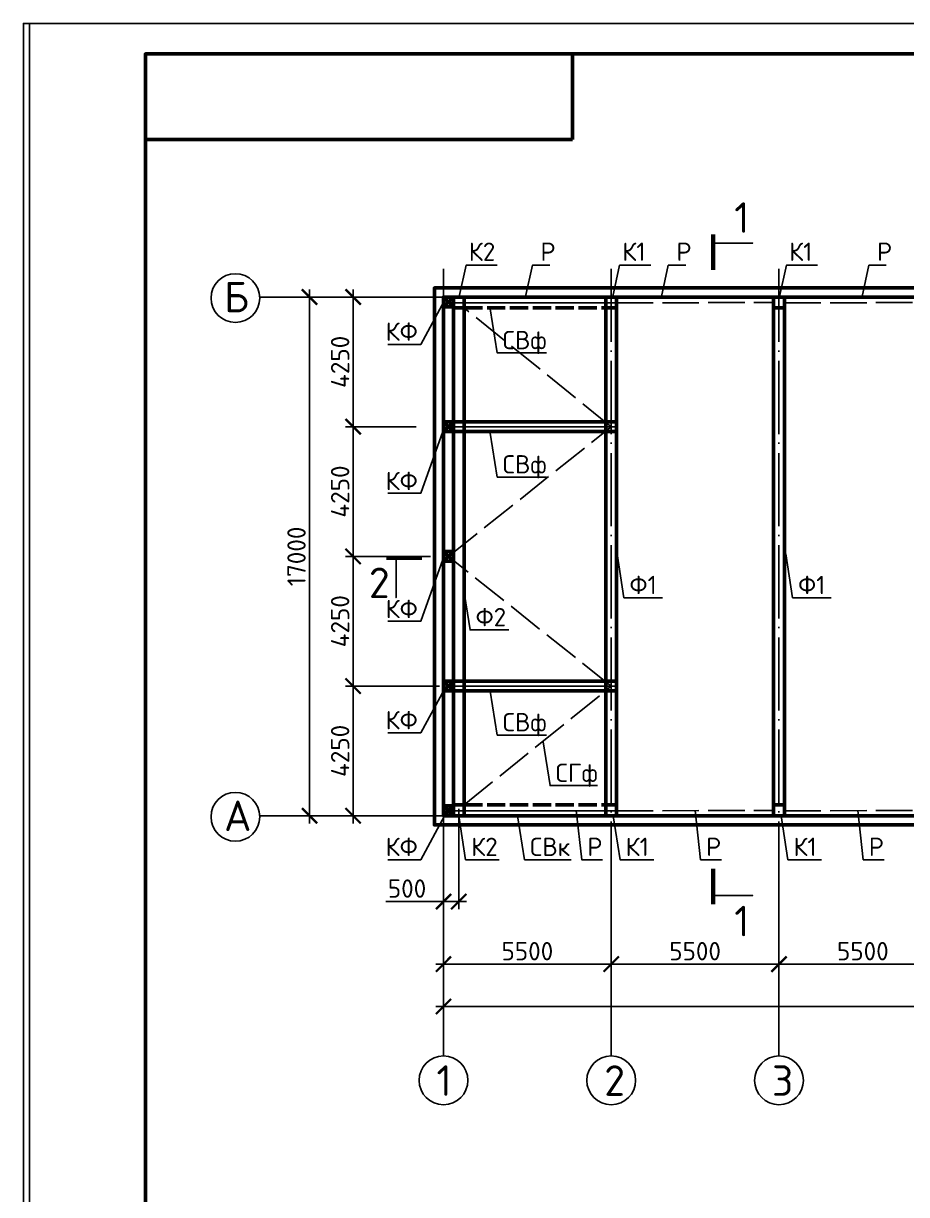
# Model space of a CAD drawing. Header units: millimetres. Extents: x -258556 to -95372, y 16759 to 83874.
# Drawn here: x -127994.2 to -127849.4, y 41813.5 to 42005.4 of the extents above; entities that cross this region are included whole.
import ezdxf

# ---------------------------------------------------------------- set-up
doc = ezdxf.new("R2010")
doc.units = ezdxf.units.MM
doc.header["$LTSCALE"] = 0.5
doc.linetypes.add('ACAD_ISO02W100', pattern=[15, 12, -3])
doc.linetypes.add('ACAD_ISO04W100', pattern=[30, 24, -3, 0, -3])
for name, color, linetype, lineweight in [('0.25-STAMP', 10, 'Continuous', 25), ('0.3-STAMP', 7, 'Continuous', 30), ('ТОЛСТЫЕ3', 7, 'Continuous', 50), ('ТОНКИЕе', 7, 'Continuous', 25)]:
    doc.layers.add(name, color=color, linetype=linetype, lineweight=lineweight)
for name, color, linetype in [('оси', 7, 'ACAD_ISO04W100'), ('размеры', 7, 'Continuous'), ('Штриховка', 7, 'ACAD_ISO02W100')]:
    doc.layers.add(name, color=color, linetype=linetype)
doc.styles.add('Наклонный3.5', font='isocpeur.ttf', dxfattribs={"height": 3})
doc.dimstyles.new('СТРОИТЕЛЬНЫЙ', dxfattribs={"dimtxt": 3, "dimasz": 2.5, "dimexe": 1.25, "dimexo": 0.625, "dimtad": 1, "dimdec": 0, "dimlfac": 100, "dimdsep": 46, "dimtxsty": 'Наклонный3.5', "dimblk1": 'ARCHTICK', "dimblk2": 'ARCHTICK', "dimsah": 1, "dimcen": 0, "dimdle": 1.25, "dimadec": 0, "dimazin": 0, "dimtfac": 0.75, "dimtdec": 0, "dimtmove": 0, "dimatfit": 3, "dimldrblk": 'ARCHTICK', "dimfxl": 1, "dimtolj": 1, "dimtzin": 0, "dimarcsym": 1})

# ---------------------------------------------------------------- blocks, each defined once
blk = doc.blocks.new('_ArchTick')
at = {"color": 0, "linetype": 'ByBlock', "const_width": 0.15}
blk.add_lwpolyline([(-0.5, -0.5), (0.5, 0.5)], dxfattribs=at)
blk = doc.blocks.new('*D633')
at = {"layer": 'Defpoints', "color": 0, "transparency": 16777216}
for p in [(-127925.35, 41864.18), (-127897.85, 41864.18), (-127897.85, 41851.25)]:
    blk.add_point(p, dxfattribs=at)
at = {"layer": 'размеры', "color": 0, "lineweight": -2, "transparency": 16777216}
for p, q in [((-127925.35, 41863.55), (-127925.35, 41850)), ((-127897.85, 41863.55), (-127897.85, 41850)), ((-127926.6, 41851.25), (-127896.6, 41851.25))]:
    blk.add_line(p, q, dxfattribs=at)
at = {"layer": 'размеры', "color": 0, "lineweight": -2, "transparency": 16777216, "xscale": 2.5, "yscale": 2.5, "zscale": 2.5, "rotation": 180}
blk.add_blockref('_ArchTick', (-127925.35, 41851.25), dxfattribs=at)
at = {"layer": 'размеры', "color": 0, "lineweight": -2, "transparency": 16777216, "xscale": 2.5, "yscale": 2.5, "zscale": 2.5}
blk.add_blockref('_ArchTick', (-127897.85, 41851.25), dxfattribs=at)
at = {"layer": 'размеры', "color": 0, "transparency": 16777216, "insert": (-127911.6, 41853.37), "char_height": 3, "attachment_point": 5, "style": 'Наклонный3.5'}
blk.add_mtext('\\A1;5500', dxfattribs=at)
blk = doc.blocks.new('*D634')
at = {"layer": 'Defpoints', "color": 0, "transparency": 16777216}
for p in [(-127897.85, 41864.18), (-127870.35, 41864.18), (-127870.35, 41851.25)]:
    blk.add_point(p, dxfattribs=at)
at = {"layer": 'размеры', "color": 0, "lineweight": -2, "transparency": 16777216}
for p, q in [((-127897.85, 41863.55), (-127897.85, 41850)), ((-127870.35, 41863.55), (-127870.35, 41850)), ((-127899.1, 41851.25), (-127869.1, 41851.25))]:
    blk.add_line(p, q, dxfattribs=at)
at = {"layer": 'размеры', "color": 0, "lineweight": -2, "transparency": 16777216, "xscale": 2.5, "yscale": 2.5, "zscale": 2.5, "rotation": 180}
blk.add_blockref('_ArchTick', (-127897.85, 41851.25), dxfattribs=at)
at = {"layer": 'размеры', "color": 0, "lineweight": -2, "transparency": 16777216, "xscale": 2.5, "yscale": 2.5, "zscale": 2.5}
blk.add_blockref('_ArchTick', (-127870.35, 41851.25), dxfattribs=at)
at = {"layer": 'размеры', "color": 0, "transparency": 16777216, "insert": (-127884.1, 41853.37), "char_height": 3, "attachment_point": 5, "style": 'Наклонный3.5'}
blk.add_mtext('\\A1;5500', dxfattribs=at)
blk = doc.blocks.new('*D635')
at = {"layer": 'Defpoints', "color": 0, "transparency": 16777216}
for p in [(-127870.35, 41864.18), (-127842.85, 41864.18), (-127842.85, 41851.25)]:
    blk.add_point(p, dxfattribs=at)
at = {"layer": 'размеры', "color": 0, "lineweight": -2, "transparency": 16777216}
for p, q in [((-127870.35, 41863.55), (-127870.35, 41850)), ((-127842.85, 41863.55), (-127842.85, 41850)), ((-127871.6, 41851.25), (-127841.6, 41851.25))]:
    blk.add_line(p, q, dxfattribs=at)
at = {"layer": 'размеры', "color": 0, "lineweight": -2, "transparency": 16777216, "xscale": 2.5, "yscale": 2.5, "zscale": 2.5, "rotation": 180}
blk.add_blockref('_ArchTick', (-127870.35, 41851.25), dxfattribs=at)
at = {"layer": 'размеры', "color": 0, "lineweight": -2, "transparency": 16777216, "xscale": 2.5, "yscale": 2.5, "zscale": 2.5}
blk.add_blockref('_ArchTick', (-127842.85, 41851.25), dxfattribs=at)
at = {"layer": 'размеры', "color": 0, "transparency": 16777216, "insert": (-127856.6, 41853.37), "char_height": 3, "attachment_point": 5, "style": 'Наклонный3.5'}
blk.add_mtext('\\A1;5500', dxfattribs=at)
blk = doc.blocks.new('*D642')
at = {"layer": 'Defpoints', "color": 0, "transparency": 16777216}
for p in [(-127922.85, 41877.33), (-127925.35, 41877.16), (-127925.35, 41861.5)]:
    blk.add_point(p, dxfattribs=at)
at = {"layer": 'размеры', "color": 0, "lineweight": -2, "transparency": 16777216}
for p, q in [((-127925.35, 41876.54), (-127925.35, 41860.25)), ((-127922.85, 41876.7), (-127922.85, 41860.25)), ((-127925.35, 41861.5), (-127934.8, 41861.5)), ((-127921.6, 41861.5), (-127925.35, 41861.5))]:
    blk.add_line(p, q, dxfattribs=at)
at = {"layer": 'размеры', "color": 0, "lineweight": -2, "transparency": 16777216, "xscale": 2.5, "yscale": 2.5, "zscale": 2.5, "rotation": 180}
blk.add_blockref('_ArchTick', (-127925.35, 41861.5), dxfattribs=at)
at = {"layer": 'размеры', "color": 0, "lineweight": -2, "transparency": 16777216, "xscale": 2.5, "yscale": 2.5, "zscale": 2.5}
blk.add_blockref('_ArchTick', (-127922.85, 41861.5), dxfattribs=at)
at = {"layer": 'размеры', "color": 0, "transparency": 16777216, "insert": (-127931.33, 41863.63), "char_height": 3, "attachment_point": 5, "style": 'Наклонный3.5'}
blk.add_mtext('\\A1;500', dxfattribs=at)
blk = doc.blocks.new('*D644')
at = {"layer": 'Defpoints', "color": 0, "transparency": 16777216}
for p in [(-127925.35, 41851.25), (-127677.85, 41851.25), (-127677.85, 41844.31)]:
    blk.add_point(p, dxfattribs=at)
at = {"layer": 'размеры', "color": 0, "lineweight": -2, "transparency": 16777216}
for p, q in [((-127925.35, 41850.62), (-127925.35, 41843.06)), ((-127677.85, 41850.62), (-127677.85, 41843.06)), ((-127926.6, 41844.31), (-127676.6, 41844.31))]:
    blk.add_line(p, q, dxfattribs=at)
at = {"layer": 'размеры', "color": 0, "lineweight": -2, "transparency": 16777216, "xscale": 2.5, "yscale": 2.5, "zscale": 2.5, "rotation": 180}
blk.add_blockref('_ArchTick', (-127925.35, 41844.31), dxfattribs=at)
at = {"layer": 'размеры', "color": 0, "lineweight": -2, "transparency": 16777216, "xscale": 2.5, "yscale": 2.5, "zscale": 2.5}
blk.add_blockref('_ArchTick', (-127677.85, 41844.31), dxfattribs=at)
at = {"layer": 'размеры', "color": 0, "transparency": 16777216, "insert": (-127801.6, 41846.43), "char_height": 3, "attachment_point": 5, "style": 'Наклонный3.5'}
blk.add_mtext('\\A1;49500', dxfattribs=at)
blk = doc.blocks.new('*D645')
at = {"layer": 'Defpoints', "color": 0, "transparency": 16777216}
for p in [(-127940.17, 41896.81), (-127925.35, 41896.81), (-127934.55, 41875.56)]:
    blk.add_point(p, dxfattribs=at)
at = {"layer": 'размеры', "color": 0, "lineweight": -2, "transparency": 16777216}
for p, q in [((-127925.98, 41896.81), (-127941.42, 41896.81)), ((-127940.17, 41874.31), (-127940.17, 41898.06)), ((-127935.18, 41875.56), (-127941.42, 41875.56))]:
    blk.add_line(p, q, dxfattribs=at)
at = {"layer": 'размеры', "color": 0, "lineweight": -2, "transparency": 16777216, "xscale": 2.5, "yscale": 2.5, "zscale": 2.5}
for p, rotation in [((-127940.17, 41896.81), 90), ((-127940.17, 41875.56), 270)]:
    blk.add_blockref('_ArchTick', p, dxfattribs=dict(at, rotation=rotation))
at = {"layer": 'размеры', "color": 0, "transparency": 16777216, "insert": (-127942.3, 41886.19), "char_height": 3, "attachment_point": 5, "rotation": 90, "style": 'Наклонный3.5'}
blk.add_mtext('\\A1;4250 ', dxfattribs=at)
blk = doc.blocks.new('*D646')
at = {"layer": 'Defpoints', "color": 0, "transparency": 16777216}
for p in [(-127940.17, 41939.31), (-127929.23, 41939.31), (-127926.85, 41918.06)]:
    blk.add_point(p, dxfattribs=at)
at = {"layer": 'размеры', "color": 0, "lineweight": -2, "transparency": 16777216}
for p, q in [((-127940.17, 41916.81), (-127940.17, 41940.56)), ((-127929.85, 41939.31), (-127941.42, 41939.31)), ((-127927.48, 41918.06), (-127941.42, 41918.06))]:
    blk.add_line(p, q, dxfattribs=at)
at = {"layer": 'размеры', "color": 0, "lineweight": -2, "transparency": 16777216, "xscale": 2.5, "yscale": 2.5, "zscale": 2.5}
for p, rotation in [((-127940.17, 41939.31), 90), ((-127940.17, 41918.06), 270)]:
    blk.add_blockref('_ArchTick', p, dxfattribs=dict(at, rotation=rotation))
at = {"layer": 'размеры', "color": 0, "transparency": 16777216, "insert": (-127942.3, 41928.69), "char_height": 3, "attachment_point": 5, "rotation": 90, "style": 'Наклонный3.5'}
blk.add_mtext('\\A1;4250 ', dxfattribs=at)
blk = doc.blocks.new('*D647')
at = {"layer": 'Defpoints', "color": 0, "transparency": 16777216}
for p in [(-127940.17, 41960.56), (-127934.55, 41960.56), (-127929.23, 41939.31)]:
    blk.add_point(p, dxfattribs=at)
at = {"layer": 'размеры', "color": 0, "lineweight": -2, "transparency": 16777216}
for p, q in [((-127940.17, 41938.06), (-127940.17, 41961.81)), ((-127935.18, 41960.56), (-127941.42, 41960.56)), ((-127929.85, 41939.31), (-127941.42, 41939.31))]:
    blk.add_line(p, q, dxfattribs=at)
at = {"layer": 'размеры', "color": 0, "lineweight": -2, "transparency": 16777216, "xscale": 2.5, "yscale": 2.5, "zscale": 2.5}
for p, rotation in [((-127940.17, 41960.56), 90), ((-127940.17, 41939.31), 270)]:
    blk.add_blockref('_ArchTick', p, dxfattribs=dict(at, rotation=rotation))
at = {"layer": 'размеры', "color": 0, "transparency": 16777216, "insert": (-127942.3, 41949.94), "char_height": 3, "attachment_point": 5, "rotation": 90, "style": 'Наклонный3.5'}
blk.add_mtext('\\A1;4250 ', dxfattribs=at)
blk = doc.blocks.new('*D648')
at = {"layer": 'Defpoints', "color": 0, "transparency": 16777216}
for p in [(-127940.17, 41960.56), (-127947.32, 41875.56), (-127940.17, 41875.56)]:
    blk.add_point(p, dxfattribs=at)
at = {"layer": 'размеры', "color": 0, "lineweight": -2, "transparency": 16777216}
for p, q in [((-127947.32, 41961.81), (-127947.32, 41874.31)), ((-127940.8, 41960.56), (-127948.57, 41960.56)), ((-127940.8, 41875.56), (-127948.57, 41875.56))]:
    blk.add_line(p, q, dxfattribs=at)
at = {"layer": 'размеры', "color": 0, "lineweight": -2, "transparency": 16777216, "xscale": 2.5, "yscale": 2.5, "zscale": 2.5}
for p, rotation in [((-127947.32, 41960.56), 90), ((-127947.32, 41875.56), 270)]:
    blk.add_blockref('_ArchTick', p, dxfattribs=dict(at, rotation=rotation))
at = {"layer": 'размеры', "color": 0, "transparency": 16777216, "insert": (-127949.45, 41918.06), "char_height": 3, "attachment_point": 5, "rotation": 90, "style": 'Наклонный3.5'}
blk.add_mtext('\\A1;17000', dxfattribs=at)
blk = doc.blocks.new('*D666')
at = {"layer": 'Defpoints', "color": 0, "transparency": 16777216}
for p in [(-127926.85, 41918.06), (-127940.17, 41896.81), (-127926.85, 41896.81)]:
    blk.add_point(p, dxfattribs=at)
at = {"layer": 'размеры', "color": 0, "lineweight": -2, "transparency": 16777216}
for p, q in [((-127927.48, 41918.06), (-127941.42, 41918.06)), ((-127940.17, 41919.31), (-127940.17, 41895.56)), ((-127927.48, 41896.81), (-127941.42, 41896.81))]:
    blk.add_line(p, q, dxfattribs=at)
at = {"layer": 'размеры', "color": 0, "lineweight": -2, "transparency": 16777216, "xscale": 2.5, "yscale": 2.5, "zscale": 2.5}
for p, rotation in [((-127940.17, 41918.06), 90), ((-127940.17, 41896.81), 270)]:
    blk.add_blockref('_ArchTick', p, dxfattribs=dict(at, rotation=rotation))
at = {"layer": 'размеры', "color": 0, "transparency": 16777216, "insert": (-127942.3, 41907.44), "char_height": 3, "attachment_point": 5, "rotation": 90, "style": 'Наклонный3.5'}
blk.add_mtext('\\A1;4250', dxfattribs=at)

msp = doc.modelspace()

# ---------------------------------------------------------------- linework, layer by layer
at = {"layer": '0.25-STAMP', "color": 0}
msp.add_lwpolyline([(-127994.225, 41411.398), (-127153.225, 41411.398), (-127153.225, 42005.398), (-127994.225, 42005.398), (-127994.225, 41411.398)], dxfattribs=at)
at = {"layer": '0.3-STAMP', "color": 0, "lineweight": 50}
for p, q in [((-127904.225, 42000.398), (-127974.225, 42000.398)), ((-127974.225, 41986.398), (-127904.225, 41986.398))]:
    msp.add_line(p, q, dxfattribs=at)
msp.add_lwpolyline([(-127974.225, 41416.398), (-127158.225, 41416.398), (-127158.225, 42000.398), (-127974.225, 42000.398), (-127974.225, 41416.398)], dxfattribs=at)
at = {"layer": 'оси'}
for points in [[(-127925.351, 41965.195), (-127925.351, 41864.178)], [(-127897.851, 41965.195), (-127897.851, 41864.178)], [(-127897.851, 41965.195), (-127897.851, 41864.178)], [(-127870.351, 41965.195), (-127870.351, 41864.178)], [(-127870.351, 41965.195), (-127870.351, 41864.178)], [(-127934.553, 41960.561), (-127672.446, 41960.561)], [(-127934.553, 41875.561), (-127934.553, 41875.561), (-127673.403, 41875.561)]]:
    msp.add_lwpolyline(points, dxfattribs=at)
at = {"layer": 'ТОЛСТЫЕ3'}
for points in [[(-127925.351, 41874.061), (-127925.351, 41874.061), (-127677.851, 41874.061), (-127676.351, 41874.061), (-127676.351, 41960.561), (-127676.351, 41962.061), (-127925.351, 41962.061), (-127926.851, 41962.061), (-127926.851, 41874.061), (-127925.351, 41874.061)], [(-127923.735, 41960.561), (-127925.351, 41960.561), (-127925.351, 41958.961), (-127923.735, 41958.961), (-127925.351, 41960.561), (-127923.735, 41960.561), (-127925.351, 41958.961)], [(-127677.851, 41960.561), (-127677.851, 41875.561), (-127925.351, 41875.561), (-127925.351, 41960.561), (-127677.851, 41960.561)], [(-127923.735, 41877.328), (-127923.735, 41958.794), (-127921.967, 41958.794), (-127921.967, 41877.328)], [(-127898.735, 41877.328), (-127898.735, 41958.794), (-127896.967, 41958.794), (-127896.967, 41877.328)], [(-127871.235, 41877.328), (-127871.235, 41958.794), (-127869.467, 41958.794), (-127869.467, 41877.328)], [(-127923.735, 41938.511), (-127925.351, 41938.511), (-127925.351, 41940.111), (-127923.735, 41940.111), (-127925.351, 41938.511), (-127923.735, 41938.511), (-127925.351, 41940.111)], [(-127923.735, 41940.111), (-127896.967, 41940.111)], [(-127923.735, 41938.511), (-127896.967, 41938.511)], [(-127923.735, 41932.161), (-127923.735, 41930.561)], [(-127923.735, 41917.261), (-127925.351, 41917.261), (-127925.351, 41918.861), (-127923.735, 41918.861), (-127925.351, 41917.261), (-127923.735, 41917.261), (-127925.351, 41918.861)], [(-127923.735, 41898.861), (-127923.735, 41897.261)], [(-127923.735, 41896.011), (-127925.351, 41896.011), (-127925.351, 41897.611), (-127923.735, 41897.611), (-127925.351, 41896.011), (-127923.735, 41896.011), (-127925.351, 41897.611)], [(-127923.735, 41897.611), (-127896.967, 41897.611)], [(-127923.735, 41896.011), (-127896.967, 41896.011)], [(-127923.735, 41875.561), (-127925.351, 41875.561), (-127925.351, 41877.161), (-127923.735, 41877.161), (-127925.351, 41875.561), (-127923.735, 41875.561), (-127925.351, 41877.161)], [(-127923.735, 41877.161), (-127923.735, 41875.561)]]:
    msp.add_lwpolyline(points, dxfattribs=at)
for points in [[(-127923.735, 41960.561), (-127921.967, 41960.561), (-127921.967, 41958.794), (-127923.735, 41958.794)], [(-127898.735, 41960.561), (-127896.967, 41960.561), (-127896.967, 41958.794), (-127898.735, 41958.794)], [(-127871.235, 41960.561), (-127869.467, 41960.561), (-127869.467, 41958.794), (-127871.235, 41958.794)], [(-127923.735, 41877.328), (-127921.967, 41877.328), (-127921.967, 41875.561), (-127923.735, 41875.561)], [(-127898.735, 41877.328), (-127896.967, 41877.328), (-127896.967, 41875.561), (-127898.735, 41875.561)], [(-127871.235, 41877.328), (-127869.467, 41877.328), (-127869.467, 41875.561), (-127871.235, 41875.561)]]:
    msp.add_lwpolyline(points, close=True, dxfattribs=at)
at = {"layer": 'ТОНКИЕе', "color": 6, "lineweight": 25}
msp.add_lwpolyline([(-127993.225, 42005.398), (-127783.225, 42005.398), (-127783.225, 41388.184)], dxfattribs=at)
at = {"layer": 'ТОНКИЕе', "color": 6}
msp.add_lwpolyline([(-127363.225, 41411.398), (-127573.225, 41411.398), (-127573.225, 41369.504), (-127573.225, 41411.398), (-127783.225, 41411.398), (-127783.225, 41386.749), (-127783.225, 41411.398), (-127993.225, 41411.398), (-127993.225, 42005.398)], dxfattribs=at)
at = {"layer": 'ТОНКИЕе', "color": 0, "lineweight": 50}
msp.add_lwpolyline([(-127904.225, 41986.398), (-127904.225, 42000.067)], dxfattribs=at)
at = {"layer": 'ТОНКИЕе', "const_width": 0.7}
for points in [[(-127881.139, 41970.818), (-127881.139, 41964.979)], [(-127934.71, 41917.796), (-127928.872, 41917.796)], [(-127881.139, 41861.066), (-127881.139, 41866.905)]]:
    msp.add_lwpolyline(points, dxfattribs=at)
at = {"layer": 'ТОНКИЕе'}
for points in [[(-127881.139, 41969.408), (-127874.654, 41969.408), (-127881.139, 41969.408), (-127877.713, 41969.408)], [(-127922.777, 41960.635), (-127921.652, 41965.779), (-127916.548, 41965.779)], [(-127911.912, 41960.635), (-127910.786, 41965.779), (-127907.931, 41965.779)], [(-127897.611, 41960.635), (-127896.486, 41965.779), (-127891.381, 41965.779)], [(-127889.618, 41960.635), (-127888.492, 41965.779), (-127885.636, 41965.779)], [(-127870.255, 41960.635), (-127869.13, 41965.779), (-127864.025, 41965.779)], [(-127856.733, 41960.635), (-127855.608, 41965.779), (-127852.752, 41965.779)], [(-127926.851, 41960.561), (-127955.361, 41960.561)], [(-127925.203, 41959.992), (-127929.088, 41952.796), (-127934.491, 41952.796)], [(-127924.543, 41959.594), (-127896.967, 41959.594)], [(-127917.677, 41958.604), (-127916.552, 41951.408), (-127908.486, 41951.408)], [(-127925.203, 41939.29), (-127929.088, 41928.397), (-127934.491, 41928.397)], [(-127924.543, 41939.311), (-127896.967, 41939.311)], [(-127917.677, 41938.241), (-127916.552, 41931.045), (-127908.486, 41931.045)], [(-127925.203, 41918.317), (-127929.088, 41907.423), (-127934.491, 41907.423)], [(-127933.123, 41917.796), (-127933.123, 41911.31), (-127933.123, 41917.796), (-127933.123, 41914.369)], [(-127926.851, 41918.061), (-127926.851, 41896.811), (-127929.23, 41896.811)], [(-127896.893, 41918.474), (-127895.768, 41911.277), (-127889.429, 41911.277)], [(-127869.248, 41918.474), (-127868.123, 41911.277), (-127861.784, 41911.277)], [(-127922.12, 41913.203), (-127920.994, 41906.007), (-127914.655, 41906.007)], [(-127924.543, 41896.811), (-127896.967, 41896.811)], [(-127925.203, 41896.323), (-127929.088, 41889.126), (-127934.491, 41889.126)], [(-127917.677, 41895.987), (-127916.552, 41888.791), (-127908.486, 41888.791)], [(-127909.007, 41887.69), (-127907.881, 41880.494), (-127900.113, 41880.494)], [(-127926.851, 41875.561), (-127955.361, 41875.561)], [(-127925.203, 41875.561), (-127929.088, 41868.365), (-127934.491, 41868.365)], [(-127924.543, 41876.361), (-127896.967, 41876.361)], [(-127922.851, 41875.561), (-127921.726, 41868.365), (-127916.206, 41868.365)], [(-127913.194, 41875.561), (-127912.069, 41868.365), (-127904.414, 41868.365)], [(-127903.578, 41876.403), (-127902.688, 41868.365), (-127899.277, 41868.365)], [(-127897.531, 41875.561), (-127896.406, 41868.365), (-127890.886, 41868.365)], [(-127884.101, 41876.403), (-127883.21, 41868.365), (-127879.799, 41868.365)], [(-127870.009, 41875.561), (-127868.884, 41868.365), (-127863.364, 41868.365)], [(-127857.426, 41876.403), (-127856.535, 41868.365), (-127853.124, 41868.365)], [(-127925.351, 41874.061), (-127925.351, 41836.198)], [(-127897.851, 41874.061), (-127897.851, 41836.198)], [(-127870.351, 41874.061), (-127870.351, 41836.198)], [(-127881.139, 41862.476), (-127874.654, 41862.476), (-127881.139, 41862.476), (-127877.713, 41862.476)]]:
    msp.add_lwpolyline(points, dxfattribs=at)
at = {"layer": 'ТОНКИЕе', "linetype": 'ACAD_ISO02W100'}
msp.add_lwpolyline([(-127921.967, 41877.328), (-127897.851, 41896.811), (-127924.543, 41918.061), (-127897.851, 41939.311), (-127921.967, 41958.794)], dxfattribs=at)
at = {"layer": 'ТОНКИЕе'}
for centre in [(-127959.468, 41960.391), (-127959.468, 41875.391), (-127925.351, 41832.198), (-127897.851, 41832.198), (-127870.351, 41832.198)]:
    msp.add_circle(centre, 4, dxfattribs=at)
at = {"layer": 'Штриховка', "linetype": 'ACAD_ISO02W100', "lineweight": 50, "ltscale": 0.5}
for points in [[(-127921.967, 41958.794), (-127898.735, 41958.794)], [(-127921.967, 41877.328), (-127898.735, 41877.328)]]:
    msp.add_lwpolyline(points, dxfattribs=at)
at = {"layer": 'Штриховка'}
for points in [[(-127896.967, 41959.594), (-127871.235, 41959.678)], [(-127869.467, 41959.594), (-127843.735, 41959.678)], [(-127896.967, 41876.361), (-127871.235, 41876.444)], [(-127869.467, 41876.361), (-127843.735, 41876.444)]]:
    msp.add_lwpolyline(points, dxfattribs=at)

# ---------------------------------------------------------------- texts
at = {"layer": 'ТОНКИЕе', "style": 'Наклонный3.5'}
for s, width, insert, char_height, attachment_point in [('1', 2.5508, (-127875.18, 41976.083), 5, 3), ('К2', 1.79269, (-127921.204, 41969.489), 3, 1), ('Р', 1.79269, (-127909.456, 41969.489), 3, 1), ('К1', 1.79269, (-127896.038, 41969.489), 3, 1), ('Р', 1.79269, (-127887.162, 41969.489), 3, 1), ('К1', 1.79269, (-127868.682, 41969.489), 3, 1), ('Р', 1.79269, (-127854.277, 41969.489), 3, 1), ('Б', 1.18374, (-127961.332, 41963.064), 5, 1), ('КФ', 1.79269, (-127929.576, 41956.4), 3, 3), ('СВф', 1.79269, (-127915.642, 41955.012), 3, 1), ('СВф', 1.79269, (-127915.642, 41934.649), 3, 1), ('КФ', 1.79269, (-127929.576, 41931.923), 3, 3), ('2', 2.5508, (-127937.584, 41916.23), 5, 1), ('Ф1', 1.79269, (-127894.858, 41914.882), 3, 1), ('Ф1', 1.79269, (-127867.213, 41914.882), 3, 1), ('КФ', 1.79269, (-127929.576, 41910.949), 3, 3), ('Ф2', 1.79269, (-127920.084, 41909.611), 3, 1), ('КФ', 1.79269, (-127929.576, 41892.731), 3, 3), ('СВф', 1.79269, (-127915.642, 41892.395), 3, 1), ('СГф', 1.79269, (-127906.971, 41884.098), 3, 1), ('А', 1.18374, (-127961.332, 41878.064), 5, 1), ('КФ', 1.79269, (-127929.576, 41871.969), 3, 3), ('К2', 1.79269, (-127920.815, 41871.969), 3, 1), ('СВк', 1.79269, (-127911.158, 41871.969), 3, 1), ('Р', 1.79269, (-127901.777, 41871.969), 3, 1), ('К1', 1.79269, (-127895.495, 41871.969), 3, 1), ('Р', 1.79269, (-127882.3, 41871.969), 3, 1), ('К1', 1.79269, (-127867.973, 41871.969), 3, 1), ('Р', 1.79269, (-127855.625, 41871.969), 3, 1), ('1', 5, (-127875.18, 41855.801), 5, 9), ('1', 1.18374, (-127926.504, 41834.662), 5, 1), ('2', 1.18374, (-127899.004, 41834.662), 5, 1), ('3', 1.18374, (-127871.504, 41834.662), 5, 1)]:
    msp.add_mtext_dynamic_manual_height_columns(s, width=width, gutter_width=15, heights=[0], dxfattribs=dict(at, insert=insert, char_height=char_height, attachment_point=attachment_point))

# ---------------------------------------------------------------- dimensions: what is measured, and where the dimension line sits
at = {"layer": 'размеры'}
for base, p1, p2, text, picture, middle in [((-127947.323, 41875.561), (-127940.173, 41960.561), (-127940.173, 41875.561), '17000', '*D648', (-127949.448, 41918.061)), ((-127940.173, 41960.561), (-127929.23, 41939.311), (-127934.553, 41960.561), '4250 ', '*D647', (-127942.298, 41949.936)), ((-127940.173, 41939.311), (-127926.851, 41918.061), (-127929.23, 41939.311), '4250 ', '*D646', (-127942.298, 41928.686)), ((-127940.173, 41896.811), (-127926.851, 41918.061), (-127926.851, 41896.811), '4250', '*D666', (-127942.298, 41907.436)), ((-127940.173, 41896.811), (-127934.553, 41875.561), (-127925.351, 41896.811), '4250 ', '*D645', (-127942.298, 41886.186))]:
    dim = msp.add_linear_dim(base=base, p1=p1, p2=p2, angle=90, text=text, dimstyle='СТРОИТЕЛЬНЫЙ', dxfattribs=at)
    dim.commit()
    dim.dimension.update_dxf_attribs({"geometry": picture, "text_midpoint": middle})
for base, p1, p2, text, picture, middle in [((-127925.351, 41861.504), (-127922.851, 41877.328), (-127925.351, 41877.161), '500', '*D642', (-127931.326, 41863.629)), ((-127897.851, 41851.246), (-127925.351, 41864.178), (-127897.851, 41864.178), '5500', '*D633', (-127911.601, 41853.371)), ((-127870.351, 41851.246), (-127897.851, 41864.178), (-127870.351, 41864.178), '5500', '*D634', (-127884.101, 41853.371)), ((-127842.851, 41851.246), (-127870.351, 41864.178), (-127842.851, 41864.178), '5500', '*D635', (-127856.601, 41853.371)), ((-127677.851, 41844.31), (-127925.351, 41851.246), (-127677.851, 41851.246), '49500', '*D644', (-127801.601, 41846.435))]:
    dim = msp.add_linear_dim(base=base, p1=p1, p2=p2, text=text, dimstyle='СТРОИТЕЛЬНЫЙ', dxfattribs=at)
    dim.commit()
    dim.dimension.update_dxf_attribs({"geometry": picture, "text_midpoint": middle})

doc.saveas('drawing.dxf')
